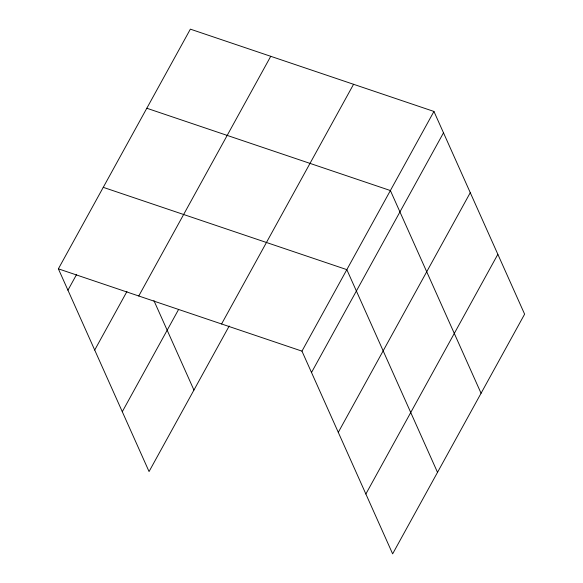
<?xml version="1.0" encoding="UTF-8"?>
<svg xmlns="http://www.w3.org/2000/svg" width="583" height="583" viewBox="0 0 583 583"><rect width="100%" height="100%" fill="white"/><g stroke="black" fill="none" stroke-linecap="round" stroke-linejoin="round"><path stroke-width="0.87" d="M58.38 268.836L190.364 29.15L433.941 111.448L524.62 314.164L392.636 553.85L301.958 351.134L58.38 268.836L149.059 471.552L229.214 325.992M67.941 290.203L76.65 274.374M94.708 350.048L126.948 291.5M138.761 295.996L270.745 56.311M122.292 411.707L178.493 309.646M221.576 323.973L353.56 84.287M301.958 351.134L433.941 111.448M311.511 372.501L443.495 132.815M338.286 432.346L470.27 192.66M365.862 494.005L497.846 254.319M146.814 108.249L390.384 190.546L481.062 393.263M103.257 187.34L346.827 269.637L437.512 472.354M153.927 300.617L193.935 390.056"/></g></svg>
